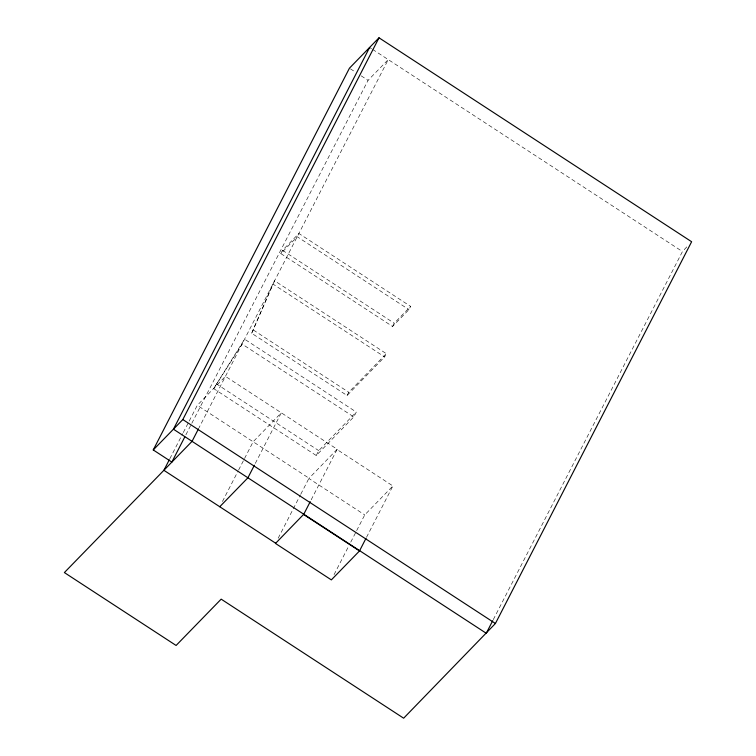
<?xml version="1.0" encoding="UTF-8"?>
<svg xmlns="http://www.w3.org/2000/svg" width="756" height="756" viewBox="0 0 756 756"><rect width="100%" height="100%" fill="white"/><g stroke="black" fill="none" stroke-linecap="round" stroke-linejoin="round"><path stroke-width="0.57" stroke-dasharray="3.78 2.83" d="M251.663 333.264L272.907 284.029L384.634 356.917L386.307 353.666L274.579 280.778L251.663 333.264L347.08 395.511L384.634 356.917M169.816 458.769L182.744 433.613M183.283 432.564L188.669 422.084M189.208 421.035L197.288 405.32L225.449 376.365L337.176 449.253L310.65 500.869M185.881 434.823L191.277 424.333M191.816 423.284L368.059 80.344L388.244 59.601L199.055 427.726M280.826 253.572L282.498 250.321L298.885 233.491L410.602 306.378L408.939 309.629L392.553 326.46L280.826 253.572L297.212 236.732L408.939 309.629M213.693 388.622L244.575 339.16L356.293 412.048L353.789 416.925L316.244 455.518L213.693 388.622L242.062 344.037L353.789 416.925M222.444 501.502L238.064 471.101M238.603 470.062L243.99 459.582M244.528 458.533L253.147 441.759L281.308 412.814L254.923 464.165M316.244 455.518L318.748 450.642L356.293 412.048M347.08 395.511L348.752 392.26L386.307 353.666M278.18 538.206L300.397 494.972M300.793 494.188L309.015 478.208L197.288 405.32M392.553 326.46L394.226 323.218L410.602 306.378M334.039 574.645L348.582 546.352M350.737 542.156L356.123 531.676M356.662 530.627L364.742 514.912L392.903 485.957L337.044 449.518M366.509 537.318L392.903 485.957M493.271 619.655L682.46 251.54L687.043 246.636M337.176 449.253L308.873 478.463L364.742 514.912M369.627 47.448L371.583 48.724M372.566 49.367L682.46 251.54M350.425 68.834L355.32 72.028M361.207 75.865L368.059 80.344M282.498 250.321L394.226 323.218M253.336 330.013L348.752 392.26M216.197 383.746L318.748 450.642"/><path stroke-width="1.13" d="M184.804 436.921L171.867 462.096L153.251 449.943L349.442 68.191L379.011 37.8L691.627 241.74L495.426 623.492L403.647 718.2L221.168 599.149L176.101 645.463L64.373 572.575L192.052 441.343L198.516 428.775M369.627 47.448L173.436 429.2L486.269 633.282L492.732 620.704M153.251 449.943L182.82 419.552L379.011 37.8M169.278 459.818L163.891 470.298L275.619 543.186M254.385 465.214L247.921 477.792L219.75 506.737M310.243 501.663L303.647 514.496L359.506 550.944L365.97 538.366M303.78 514.231L275.486 543.441L331.345 579.89L359.506 550.944M182.82 419.552L495.426 623.492"/></g></svg>
